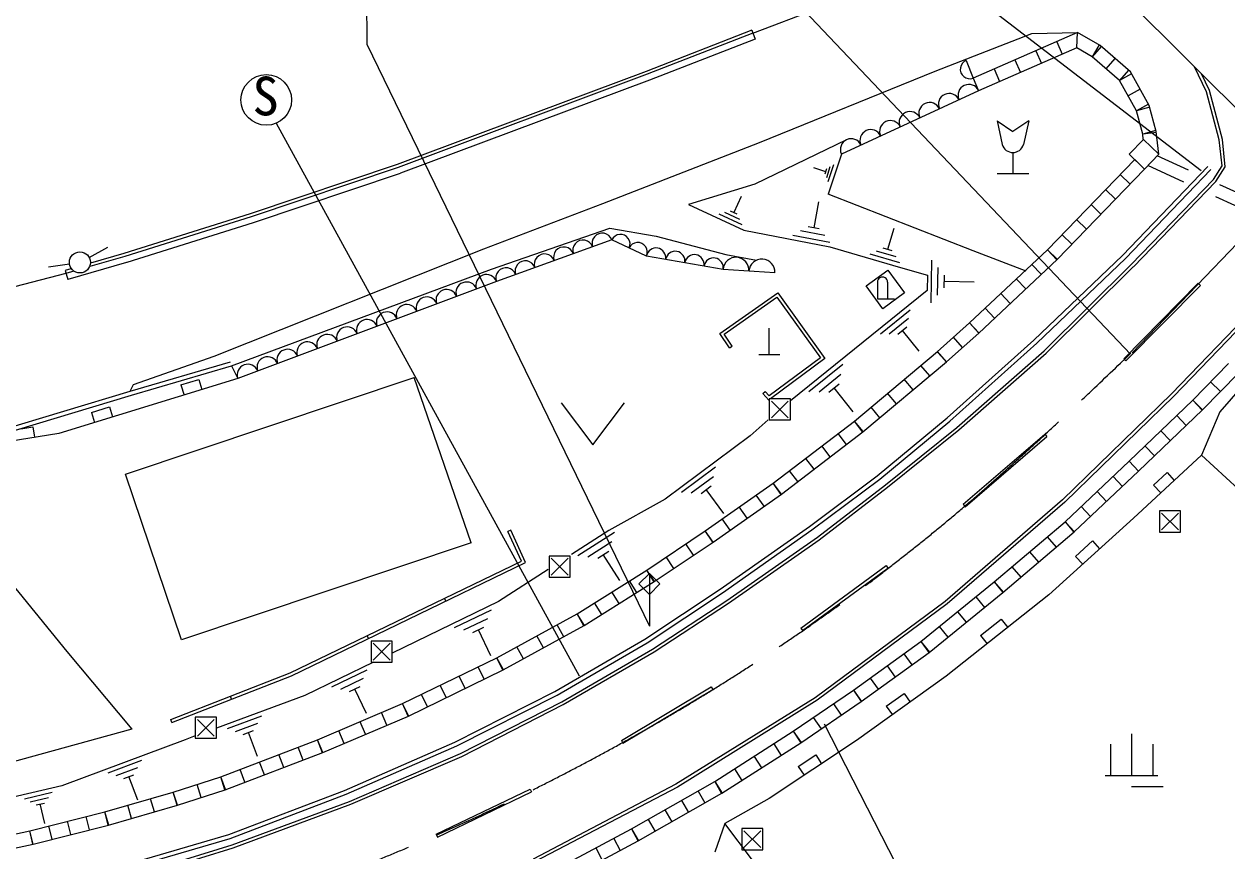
# Model space of a CAD drawing. Units: millimetres, scale not verified. Extents: x 40000 to 680000, y 20000 to 380000.
# Drawn here: x 190531 to 247510, y 274163 to 313348 of the extents above; entities that cross this region are included whole.
import ezdxf
from ezdxf.enums import TextEntityAlignment as Align

# ---------------------------------------------------------------- set-up
doc = ezdxf.new("R2010")
doc.units = ezdxf.units.MM
doc.header["$LTSCALE"] = 1000
doc.linetypes.add('CHAIN', pattern=[18.5, 12, -1.5, 3.5, -1.5])
for name, color, linetype, lineweight in [('M-BGD', 7, 'Continuous', 25), ('M-BMK', 2, 'CHAIN', 13), ('M-BMK-ROW', 30, 'Continuous', 25), ('M-BMK-SRVR', 3, 'Continuous', 25), ('M-STR-HTXT', 7, 'Continuous', 13), ('M-STR-STRC', 7, 'Continuous', 25)]:
    doc.layers.add(name, color=color, linetype=linetype, lineweight=lineweight)
doc.styles.add('ＭＳ ゴシック', font='')
doc.styles.get('ＭＳ ゴシック').set_extended_font_data('MS Gothic')

msp = doc.modelspace()

# ---------------------------------------------------------------- linework, layer by layer
at = {"layer": 'M-BGD'}
for p, q in [((225052, 312914), (228125, 314080)), ((224998, 313054), (219997, 311106)), ((225052, 312914), (220051, 310966)), ((224998, 313054), (225161, 312635)), ((233691, 311116), (238264, 312900)), ((240437, 312943), (235489, 310786)), ((238264, 312900), (240437, 312943)), ((240398, 312216), (240437, 312943)), ((241507, 312330), (240437, 312943)), ((225161, 312635), (220160, 310686)), ((239448, 312511), (239707, 311915)), ((241451, 312362), (241128, 311798)), ((241555, 312288), (241128, 311798)), ((242938, 311083), (241507, 312330)), ((240398, 312216), (235748, 310190)), ((238458, 312080), (238718, 311484)), ((241128, 311798), (240398, 312216)), ((242426, 310667), (241128, 311798)), ((242204, 311723), (241777, 311233)), ((219997, 311106), (208203, 306696)), ((225363, 307730), (233691, 311116)), ((235165, 311624), (235489, 310786)), ((236479, 311218), (236738, 310622)), ((237468, 311649), (237728, 311053)), ((242853, 311157), (242426, 310667)), ((246548, 310141), (245974, 311316)), ((220051, 310966), (208254, 306555)), ((220156, 310685), (208359, 306274)), ((235489, 310786), (235748, 310190)), ((242993, 310984), (242426, 310667)), ((243224, 309238), (242426, 310667)), ((243831, 309485), (242938, 311083)), ((246689, 310194), (246299, 310991)), ((235748, 310190), (229246, 307188)), ((243392, 310270), (242825, 309953)), ((247147, 307857), (246548, 310141)), ((247295, 307884), (246689, 310194)), ((243791, 309555), (243224, 309238)), ((243852, 309407), (243224, 309238)), ((244162, 308250), (243831, 309485)), ((243522, 308127), (243224, 309238)), ((236619, 308759), (237369, 308259)), ((236619, 308759), (236869, 307634)), ((238119, 308759), (237369, 308259)), ((238119, 308759), (237869, 307634)), ((244149, 308296), (243522, 308127)), ((217947, 304846), (225363, 307730)), ((229496, 307867), (225150, 305760)), ((243559, 307881), (242881, 307182)), ((244167, 308203), (243522, 308127)), ((243549, 307890), (243522, 308127)), ((244287, 307175), (243559, 307881)), ((244287, 307175), (244162, 308250)), ((247278, 306626), (247147, 307857)), ((247433, 306589), (247295, 307884)), ((229246, 307188), (228622, 305282)), ((237369, 307259), (237369, 306259)), ((242881, 307182), (243609, 306476)), ((243609, 306476), (244287, 307175)), ((208203, 306696), (201249, 304360)), ((208254, 306555), (201295, 304217)), ((228707, 306584), (228537, 306054)), ((228877, 306684), (228607, 305874)), ((239007, 302655), (243142, 306928)), ((242556, 302373), (246599, 306602)), ((243609, 306476), (243142, 306928)), ((245465, 305861), (243769, 306640)), ((245683, 306421), (244212, 307097)), ((246868, 305985), (247278, 306626)), ((246986, 305892), (247433, 306589)), ((208349, 306270), (201391, 303933)), ((227927, 306544), (228497, 306364)), ((228537, 306484), (228457, 306234)), ((236619, 306259), (238119, 306259)), ((239464, 302192), (243609, 306476)), ((242920, 305763), (242453, 306215)), ((242700, 302235), (246744, 306463)), ((242968, 301948), (246868, 305985)), ((225150, 305760), (222009, 304793)), ((242231, 305051), (241764, 305503)), ((243076, 301844), (246986, 305892)), ((250167, 304359), (247177, 305734)), ((212314, 302699), (217947, 304846)), ((224507, 305174), (224157, 304414)), ((228167, 304924), (227937, 303694)), ((235495, 302598), (228622, 305282)), ((249911, 303816), (246983, 305162)), ((201249, 304360), (195262, 302479)), ((222009, 304793), (224620, 303575)), ((224547, 303834), (223457, 304334)), ((224437, 304084), (223727, 304414)), ((224317, 304334), (223987, 304484)), ((241542, 304339), (241075, 304791)), ((201295, 304217), (195305, 302335)), ((201385, 303931), (195395, 302049)), ((228197, 303644), (227667, 303744)), ((240853, 303627), (240386, 304079)), ((212672, 301727), (218284, 303671)), ((218284, 303671), (220477, 303291)), ((220477, 303291), (223774, 302427)), ((224620, 303575), (228702, 302790)), ((228707, 302994), (226947, 303334)), ((228457, 303324), (227307, 303544)), ((231727, 303654), (231437, 302664)), ((240164, 302915), (239697, 303367)), ((193615, 302291), (194493, 302770)), ((199539, 297615), (212314, 302699)), ((218375, 303119), (212905, 301153)), ((220013, 302354), (218375, 303119)), ((228702, 302790), (232050, 301816)), ((231837, 302324), (230917, 302584)), ((231647, 302604), (231227, 302724)), ((235320, 299185), (239007, 302655)), ((238007, 301635), (235495, 302598)), ((239453, 302182), (239007, 302655)), ((239474, 302203), (239007, 302655)), ((195388, 302047), (192597, 301241)), ((195305, 302335), (193639, 301855)), ((195262, 302479), (193684, 302024)), ((223645, 301724), (220013, 302354)), ((223774, 302427), (225233, 302161)), ((232017, 302034), (230607, 302444)), ((233497, 300144), (233527, 302164)), ((235759, 298705), (239464, 302192)), ((238365, 298369), (242562, 302379)), ((238501, 298222), (242700, 302235)), ((192514, 301530), (186668, 300026)), ((192682, 301975), (191694, 301822)), ((192739, 301751), (192472, 301674)), ((192472, 301674), (192597, 301241)), ((192884, 301637), (192514, 301530)), ((200362, 297150), (212672, 301727)), ((226092, 301558), (223645, 301724)), ((230422, 300935), (231454, 301690)), ((231454, 301690), (232242, 300614)), ((232050, 301816), (233321, 301446)), ((233321, 301446), (233309, 300716)), ((233807, 300494), (233827, 301804)), ((234117, 300844), (234127, 301444)), ((238715, 301488), (238270, 301961)), ((238845, 297864), (242968, 301948)), ((238947, 297754), (243074, 301841)), ((212905, 301153), (200656, 296544)), ((231210, 299858), (230422, 300935)), ((230955, 301121), (230955, 300321)), ((231435, 301121), (231435, 300321)), ((235537, 301124), (234127, 301144)), ((237978, 300794), (237532, 301267)), ((242620, 297489), (246152, 301067)), ((242727, 297383), (246259, 300961)), ((246152, 301067), (246259, 300961)), ((223493, 298685), (226230, 300616)), ((223698, 298646), (226195, 300408)), ((226195, 300408), (228256, 297536)), ((226230, 300616), (228464, 297504)), ((233309, 300716), (226833, 295489)), ((230955, 300321), (231755, 300321)), ((232242, 300614), (231210, 299858)), ((237240, 300099), (236795, 300573)), ((249359, 300468), (244888, 295820)), ((249468, 300365), (244994, 295714)), ((231107, 298674), (232497, 299804)), ((236503, 299405), (236057, 299879)), ((231517, 298664), (232427, 299404)), ((233788, 297822), (235320, 299185)), ((235752, 298699), (235320, 299185)), ((235765, 298711), (235320, 299185)), ((223941, 298005), (223493, 298685)), ((224066, 298087), (223698, 298646)), ((225831, 297692), (225831, 298942)), ((231927, 298654), (232347, 298994)), ((232927, 297844), (232137, 298824)), ((234221, 297336), (235759, 298705)), ((223941, 298005), (224066, 298087)), ((234250, 294683), (238365, 298369)), ((234381, 294531), (238501, 298222)), ((234986, 298018), (234554, 298503)), ((195708, 296265), (199539, 297615)), ((225331, 297692), (226331, 297692)), ((228256, 297536), (225829, 295731)), ((228464, 297504), (225884, 295585)), ((229862, 294531), (233803, 297835)), ((234221, 297336), (233788, 297822)), ((234221, 297336), (233803, 297835)), ((234708, 294237), (238845, 297864)), ((234805, 294122), (238947, 297754)), ((242620, 297489), (242727, 297383)), ((195564, 295948), (200305, 297342)), ((195621, 295757), (200362, 297150)), ((200362, 297150), (200656, 296544)), ((227707, 295934), (229317, 297234)), ((230268, 294023), (234221, 297336)), ((233432, 296676), (233015, 297174)), ((245889, 295520), (247587, 297259)), ((249275, 297390), (247168, 294975)), ((200656, 296544), (192172, 293951)), ((195343, 292018), (209013, 296591)), ((197964, 296245), (198813, 296504)), ((198813, 296504), (198959, 296026)), ((211711, 288761), (209013, 296591)), ((228187, 295924), (229227, 296764)), ((228657, 295904), (229137, 296294)), ((232644, 296015), (232227, 296513)), ((246347, 295059), (248052, 296805)), ((246738, 296390), (247203, 295936)), ((189223, 294046), (195564, 295948)), ((189277, 293854), (195621, 295757)), ((195564, 295948), (195708, 296265)), ((197964, 296245), (198111, 295766)), ((225526, 295839), (225637, 295940)), ((225810, 295530), (225526, 295839)), ((225829, 295731), (225637, 295940)), ((229807, 294974), (228897, 296104)), ((231856, 295354), (231438, 295852)), ((244888, 295820), (239725, 290805)), ((193723, 294948), (194571, 295207)), ((194571, 295207), (194717, 294729)), ((215973, 295404), (217473, 293404)), ((217473, 293404), (218973, 295404)), ((231068, 294693), (230650, 295191)), ((244994, 295714), (239827, 290694)), ((242875, 292628), (245889, 295520)), ((245889, 295520), (246339, 295051)), ((245889, 295520), (246354, 295066)), ((193723, 294948), (193869, 294470)), ((225771, 294585), (224928, 293837)), ((230944, 291944), (234250, 294683)), ((243324, 292157), (246347, 295059)), ((245136, 294797), (245586, 294328)), ((247168, 294975), (246300, 292912)), ((190383, 294165), (190953, 294258)), ((190953, 294258), (191033, 293765)), ((226022, 291593), (229862, 294531)), ((226406, 291069), (230268, 294023)), ((230257, 294014), (229862, 294531)), ((230279, 294032), (229862, 294531)), ((231068, 291787), (234381, 294531)), ((231341, 291519), (234708, 294237)), ((231434, 291402), (234805, 294122)), ((244382, 294074), (244832, 293605)), ((192172, 293951), (189325, 293485)), ((224928, 293837), (220895, 290830)), ((229489, 293427), (229094, 293943)), ((235016, 290589), (238881, 293916)), ((235114, 290475), (238979, 293802)), ((238881, 293916), (238979, 293802)), ((228721, 292839), (228326, 293356)), ((246300, 292912), (243086, 289939)), ((243629, 293351), (244079, 292882)), ((246300, 292912), (248051, 291305)), ((221677, 291164), (223287, 292364)), ((227953, 292252), (227558, 292768)), ((239842, 289764), (242875, 292628)), ((242875, 292628), (243322, 292155)), ((242875, 292628), (243326, 292159)), ((197990, 284166), (195343, 292018)), ((222137, 291134), (223187, 291914)), ((227185, 291664), (226790, 292181)), ((227734, 289537), (230944, 291944)), ((227852, 289375), (231068, 291787)), ((240275, 289280), (243324, 292157)), ((242117, 291912), (242563, 291439)), ((244032, 291495), (244675, 292090)), ((244675, 292090), (245014, 291723)), ((222597, 291104), (223077, 291464)), ((222799, 289332), (226022, 291593)), ((223677, 290154), (222837, 291284)), ((226395, 291061), (226022, 291593)), ((226417, 291077), (226022, 291593)), ((228111, 289027), (231341, 291519)), ((228200, 288906), (231434, 291402)), ((241359, 291196), (241805, 290723)), ((244032, 291495), (244372, 291128)), ((220895, 290830), (218233, 289348)), ((223167, 288796), (226406, 291069)), ((225590, 290496), (225216, 291028)), ((239725, 290805), (234168, 285988)), ((239827, 290694), (234261, 285871)), ((224784, 289930), (224410, 290463)), ((235016, 290589), (235114, 290475)), ((240600, 290480), (241046, 290007)), ((223499, 286565), (227734, 289537)), ((223978, 289365), (223605, 289897)), ((236485, 286916), (239842, 289764)), ((243086, 289939), (239071, 286295)), ((239842, 289764), (240262, 289269)), ((239842, 289764), (240288, 289291)), ((213583, 289370), (213446, 289307)), ((214091, 287902), (213446, 289307)), ((214289, 287831), (213583, 289370)), ((218233, 289348), (216469, 288212)), ((216757, 288164), (218507, 289274)), ((220029, 287473), (222799, 289332)), ((223161, 288792), (222799, 289332)), ((223172, 288800), (222799, 289332)), ((223612, 286400), (227852, 289375)), ((223823, 286034), (228111, 289027)), ((223907, 285910), (228200, 288906)), ((236900, 286415), (240275, 289280)), ((239002, 289052), (239423, 288556)), ((211711, 288761), (197990, 284166)), ((217237, 288104), (218367, 288824)), ((217707, 288034), (218227, 288364)), ((220383, 286928), (223167, 288796)), ((222238, 288173), (221876, 288712)), ((238163, 288340), (238584, 287844)), ((240341, 288123), (241144, 288852)), ((241144, 288852), (241480, 288481)), ((203135, 282604), (214091, 287902)), ((203195, 282467), (214289, 287831)), ((218747, 286974), (217967, 288204)), ((221315, 287553), (220952, 288093)), ((240341, 288123), (240677, 287753)), ((189518, 287345), (192557, 283611)), ((215358, 287497), (212999, 285979)), ((216730, 285404), (220029, 287473)), ((219659, 286815), (220154, 287310)), ((220374, 286923), (220029, 287473)), ((220391, 286934), (220029, 287473)), ((220154, 287310), (220154, 284810)), ((220154, 287310), (220649, 286815)), ((227321, 284724), (231365, 287689)), ((227409, 284603), (231454, 287568)), ((231365, 287689), (231454, 287568)), ((237324, 287628), (237745, 287132)), ((217060, 284844), (220383, 286928)), ((219550, 286405), (219204, 286956)), ((220154, 286320), (219659, 286815)), ((220649, 286815), (220154, 286320)), ((233005, 284087), (236485, 286916)), ((236485, 286916), (236895, 286411)), ((236485, 286916), (236905, 286420)), ((210505, 286001), (210439, 286136)), ((218725, 285888), (218380, 286439)), ((219935, 284200), (223499, 286565)), ((220041, 284030), (223612, 286400)), ((233401, 283572), (236900, 286415)), ((239071, 286295), (234206, 282439)), ((235615, 286208), (236025, 285704)), ((212999, 285979), (207967, 283538)), ((210917, 284744), (212677, 285594)), ((217900, 285371), (217555, 285922)), ((220292, 283722), (223823, 286034)), ((220371, 283594), (223907, 285910)), ((234168, 285988), (228012, 281426)), ((234261, 285871), (228097, 281302)), ((234745, 285501), (235155, 284997)), ((211357, 284634), (212497, 285184)), ((212926, 283315), (216730, 285404)), ((217043, 284835), (216730, 285404)), ((217076, 284854), (216730, 285404)), ((235841, 284373), (236814, 285145)), ((236814, 285145), (237125, 284753)), ((206853, 284235), (206787, 284370)), ((211787, 284514), (212317, 284774)), ((212647, 283414), (212057, 284644)), ((213225, 282738), (217060, 284844)), ((215141, 283790), (214828, 284360)), ((216092, 284312), (215779, 284882)), ((227321, 284724), (227409, 284603)), ((233875, 284794), (234285, 284290)), ((235841, 284373), (236152, 283981)), ((214190, 283268), (213877, 283838)), ((215680, 281725), (219935, 284200)), ((215776, 281549), (220041, 284030)), ((229817, 281777), (233005, 284087)), ((233005, 284087), (233387, 283561)), ((233005, 284087), (233415, 283583)), ((192557, 283611), (195639, 279936)), ((208465, 281148), (212926, 283315)), ((213210, 282731), (212926, 283315)), ((213239, 282746), (212926, 283315)), ((216002, 281229), (220292, 283722)), ((216073, 281097), (220371, 283594)), ((230190, 281245), (233401, 283572)), ((232208, 283510), (232590, 282983)), ((207077, 283106), (203836, 281535)), ((205117, 281934), (206787, 282744)), ((208735, 280557), (213225, 282738)), ((212318, 282297), (212034, 282882)), ((231411, 282932), (231792, 282406)), ((197477, 280397), (203135, 282604)), ((197531, 280257), (203195, 282467)), ((205537, 281824), (206617, 282354)), ((211426, 281864), (211142, 282449)), ((234206, 282439), (229968, 279395)), ((230614, 282354), (230995, 281828)), ((203836, 281535), (199644, 279982)), ((200361, 281361), (200306, 281501)), ((205947, 281714), (206447, 281954)), ((206757, 280674), (206197, 281834)), ((209641, 280997), (209357, 281582)), ((210533, 281431), (210249, 282015)), ((210939, 279319), (215680, 281725)), ((211024, 279138), (215776, 281549)), ((218824, 279392), (223080, 281946)), ((218901, 279263), (223157, 281817)), ((223080, 281946), (223157, 281817)), ((226967, 279834), (229817, 281777)), ((229817, 281777), (230183, 281240)), ((229817, 281777), (230198, 281250)), ((231371, 281019), (232219, 281627)), ((232219, 281627), (232511, 281221)), ((204436, 279426), (208465, 281148)), ((208721, 280551), (208465, 281148)), ((208749, 280564), (208465, 281148)), ((211199, 278778), (216002, 281229)), ((211263, 278642), (216073, 281097)), ((228012, 281426), (221412, 277321)), ((228097, 281302), (221486, 277191)), ((227326, 279292), (230190, 281245)), ((228867, 281129), (229233, 280592)), ((231371, 281019), (231663, 280612)), ((197531, 280257), (197477, 280397)), ((200167, 279964), (201797, 280564)), ((204679, 278823), (208735, 280557)), ((207713, 280120), (207458, 280718)), ((227917, 280482), (228283, 279945)), ((195639, 279936), (180784, 275831)), ((200547, 279824), (201607, 280214)), ((200917, 279684), (201407, 279864)), ((201587, 278634), (201167, 279774)), ((205699, 279259), (205443, 279857)), ((206706, 279690), (206450, 280287)), ((223253, 277452), (226967, 279834)), ((226967, 279834), (227318, 279287)), ((226967, 279834), (227334, 279297)), ((198161, 279432), (192314, 277256)), ((198644, 279611), (198161, 279432)), ((199847, 277680), (204436, 279426)), ((204667, 278819), (204436, 279426)), ((204691, 278828), (204436, 279426)), ((205717, 277034), (210939, 279319)), ((218824, 279392), (218901, 279263)), ((223589, 276895), (227326, 279292)), ((229968, 279395), (225827, 276648)), ((226039, 279239), (226390, 278691)), ((241992, 279217), (241992, 277717)), ((242992, 279717), (242992, 277717)), ((243992, 279217), (243992, 277717)), ((200063, 277066), (204679, 278823)), ((202831, 278120), (202600, 278728)), ((203749, 278469), (203518, 279077)), ((205792, 276849), (211024, 279138)), ((205948, 276514), (211199, 278778)), ((206004, 276375), (211263, 278642)), ((225110, 278643), (225461, 278096)), ((227207, 278164), (228035, 278713)), ((228035, 278713), (228312, 278296)), ((194517, 277864), (196117, 278464)), ((194887, 277734), (195927, 278124)), ((201914, 277771), (201682, 278378)), ((227207, 278164), (227483, 277747)), ((195257, 277594), (195737, 277774)), ((195917, 276564), (195497, 277684)), ((197601, 276953), (199847, 277680)), ((200047, 277061), (199847, 277680)), ((200078, 277072), (199847, 277680)), ((200996, 277421), (200765, 278029)), ((224181, 278047), (224532, 277500)), ((244242, 277717), (241742, 277717)), ((192314, 277256), (185822, 275725)), ((190547, 276634), (191867, 276944)), ((194362, 276014), (197601, 276953)), ((197782, 276329), (197601, 276953)), ((197801, 276334), (197601, 276953)), ((197792, 276331), (200063, 277066)), ((198924, 276698), (198724, 277316)), ((200231, 274944), (205717, 277034)), ((210053, 274959), (214507, 277094)), ((210118, 274823), (214572, 276958)), ((214507, 277094), (214572, 276958)), ((221412, 277321), (214651, 273775)), ((221486, 277191), (214717, 273640)), ((219310, 275208), (223253, 277452)), ((222464, 277003), (222786, 276438)), ((223253, 277452), (223574, 276887)), ((223253, 277452), (223604, 276905)), ((242992, 277217), (244492, 277217)), ((190827, 276494), (191687, 276694)), ((191097, 276344), (191497, 276434)), ((191517, 275464), (191297, 276394)), ((196702, 276016), (196521, 276640)), ((200295, 274754), (205792, 276849)), ((200387, 274453), (205948, 276514)), ((200435, 274311), (206004, 276375)), ((219624, 274638), (223589, 276895)), ((221676, 276554), (221997, 275989)), ((225827, 276648), (223721, 275457)), ((190809, 275121), (194362, 276014)), ((193632, 275160), (193474, 275791)), ((194521, 275383), (194362, 276014)), ((194543, 275390), (194362, 276014)), ((194532, 275386), (197792, 276331)), ((195623, 275703), (195442, 276327)), ((220887, 276105), (221209, 275540)), ((190957, 274488), (194532, 275386)), ((191856, 274714), (191697, 275344)), ((192744, 274937), (192586, 275567)), ((220099, 275656), (220420, 275091)), ((223721, 275457), (223245, 274104)), ((225039, 273724), (223721, 275457)), ((186800, 274256), (190809, 275121)), ((190946, 274485), (190809, 275121)), ((190968, 274490), (190809, 275121)), ((194678, 273318), (200231, 274944)), ((194734, 273126), (200295, 274754)), ((210053, 274959), (210118, 274823)), ((215915, 273400), (219310, 275208)), ((218462, 274756), (218767, 274182)), ((219310, 275208), (219616, 274634)), ((219310, 275208), (219632, 274643)), ((186937, 273620), (190957, 274488)), ((194768, 272721), (200387, 274453)), ((194807, 272577), (200435, 274311)), ((216206, 272818), (219624, 274638)), ((217613, 274304), (217918, 273730))]:
    msp.add_line(p, q, dxfattribs=at)
msp.add_circle((193176, 302052), 500, dxfattribs=at)
for centre, radius, start, end in [((235327, 311205), 449, 111.1254, 291.1254), ((234355, 309547), 512, 24.7797, 204.7797), ((235284, 309976), 512, 24.7797, 204.7797), ((233426, 309118), 512, 24.7797, 204.7797), ((232497, 308689), 512, 24.7797, 204.7797), ((230639, 307832), 512, 24.7797, 204.7797), ((231568, 308261), 512, 24.7797, 204.7797), ((229710, 307403), 512, 24.7797, 204.7797), ((237369, 307780), 521, 196.2603, 343.7397), ((217919, 302955), 484, 19.7776, 199.7776), ((218784, 302928), 452, 334.9627, 154.9627), ((216096, 302300), 484, 19.7776, 199.7776), ((217007, 302628), 484, 19.7776, 199.7776), ((219603, 302545), 452, 334.9627, 154.9627), ((220467, 302275), 461, 350.1495, 170.1495), ((221375, 302118), 461, 350.1495, 170.1495), ((214273, 301644), 484, 19.7776, 199.7776), ((215184, 301972), 484, 19.7776, 199.7776), ((222283, 301960), 461, 350.1495, 170.1495), ((223191, 301802), 461, 350.1495, 170.1495), ((224256, 301682), 613, 356.1318, 176.1318), ((225480, 301599), 613, 356.1318, 176.1318), ((212434, 300975), 503, 20.6159, 200.6159), ((213361, 301316), 484, 19.7776, 199.7776), ((211492, 300621), 503, 20.6159, 200.6159), ((231195, 301121), 240, 360, 180.0001), ((209607, 299912), 503, 20.6159, 200.6159), ((210549, 300266), 503, 20.6159, 200.6159), ((208665, 299557), 503, 20.6159, 200.6159), ((206780, 298848), 503, 20.6159, 200.6159), ((207723, 299203), 503, 20.6159, 200.6159), ((204896, 298139), 503, 20.6159, 200.6159), ((205838, 298494), 503, 20.6159, 200.6159), ((203954, 297785), 503, 20.6159, 200.6159), ((202069, 297076), 503, 20.6159, 200.6159), ((203011, 297431), 503, 20.6159, 200.6159), ((201127, 296722), 503, 20.6159, 200.6159)]:
    msp.add_arc(centre, radius, start, end, dxfattribs=at)
at = {"layer": 'M-BMK'}
msp.add_line((243013, 297772), (250460, 305516), dxfattribs=at)
msp.add_open_spline([(179333, 266731), (179509, 266745), (179684, 266759), (179860, 266773), (180035, 266788), (180211, 266803), (180386, 266819), (180561, 266835), (180737, 266851), (180912, 266868), (181644, 266941), (182374, 267031), (183103, 267130), (183832, 267228), (184560, 267334), (185286, 267451), (186012, 267567), (186737, 267694), (187460, 267829), (191958, 268672), (196394, 269853), (200739, 271307), (206980, 273397), (213030, 276052), (218790, 279248), (224528, 282431), (229979, 286151), (234967, 290394), (237726, 292741), (240343, 295247), (242960, 297753)], degree=3, knots=[0, 0, 0, 0, 1, 1, 1, 2, 2, 2, 3, 3, 3, 4, 4, 4, 5, 5, 5, 6, 6, 6, 7, 7, 7, 8, 8, 8, 9, 9, 9, 10, 10, 10, 10], dxfattribs=at)
at = {"layer": 'M-BMK-ROW'}
for p, q in [((226833, 295585), (225833, 295585)), ((225833, 295585), (225833, 294585)), ((226733, 295485), (225933, 294685)), ((225933, 295485), (226733, 294685)), ((226833, 294585), (226833, 295585)), ((225833, 294585), (226833, 294585)), ((245309, 290275), (244309, 290275)), ((244309, 290275), (244309, 289275)), ((245209, 290175), (244409, 289375)), ((244409, 290175), (245209, 289375)), ((245309, 289275), (245309, 290275)), ((244309, 289275), (245309, 289275)), ((216398, 288135), (215398, 288135)), ((215398, 288135), (215398, 287135)), ((216298, 288035), (215498, 287235)), ((215498, 288035), (216298, 287235)), ((216398, 287135), (216398, 288135)), ((215398, 287135), (216398, 287135)), ((207967, 284106), (206967, 284106)), ((206967, 284106), (206967, 283106)), ((207867, 284006), (207067, 283206)), ((207067, 284006), (207867, 283206)), ((207967, 283106), (207967, 284106)), ((206967, 283106), (207967, 283106)), ((199644, 280500), (198644, 280500)), ((198644, 280500), (198644, 279500)), ((199544, 280400), (198744, 279600)), ((198744, 280400), (199544, 279600)), ((199644, 279500), (199644, 280500)), ((198644, 279500), (199644, 279500)), ((225526, 275222), (224526, 275222)), ((224526, 275222), (224526, 274222)), ((225526, 274222), (225526, 275222)), ((225426, 275122), (224626, 274322)), ((224626, 275122), (225426, 274322)), ((224526, 274222), (225526, 274222))]:
    msp.add_line(p, q, dxfattribs=at)
at = {"layer": 'M-BMK-SRVR'}
msp.add_line((226974, 330259), (250347, 306955), dxfattribs=at)
at = {"layer": 'M-STR-HTXT'}
msp.add_line((242949, 297708), (216065, 326026), dxfattribs=at)
at = {"layer": 'M-STR-STRC'}
for p, q in [((225381, 322483), (246289, 306411)), ((206732, 317182), (206774, 312387)), ((206774, 312387), (220154, 284810)), ((202471, 308647), (216820, 282469)), ((239613, 258342), (228448, 280172))]:
    msp.add_line(p, q, dxfattribs=at)
msp.add_circle((202004, 309752), 1200, dxfattribs=at)

# ---------------------------------------------------------------- texts
at = {"layer": 'M-STR-STRC', "style": 'ＭＳ ゴシック'}
msp.add_text('S', height=1833, dxfattribs=at).set_placement((201348, 308472), align=Align.BOTTOM_LEFT)

doc.saveas('drawing.dxf')
